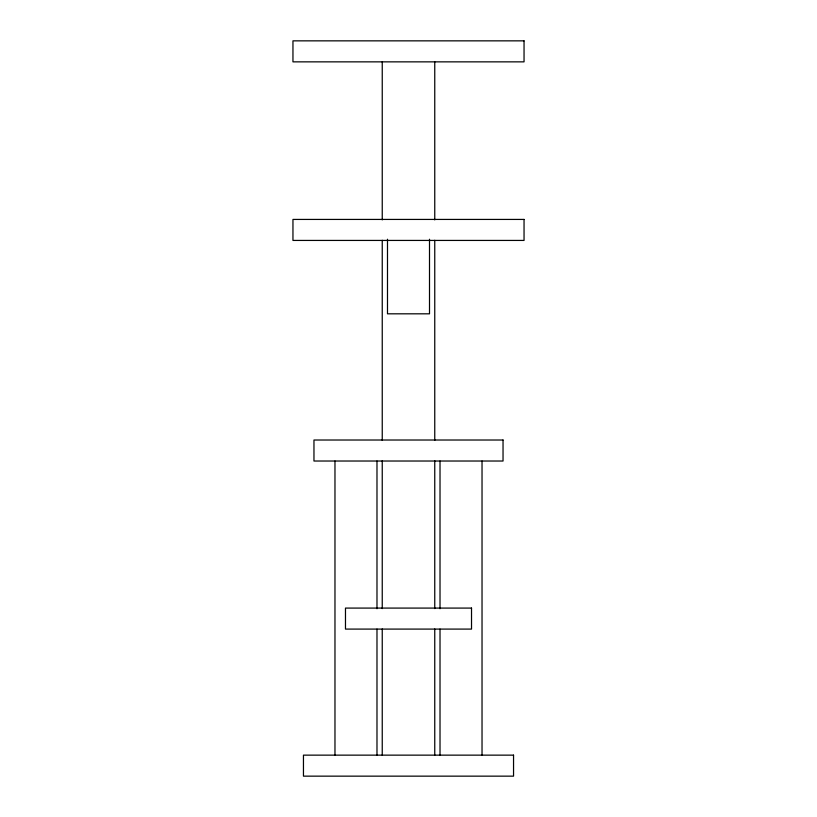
<?xml version="1.0" encoding="UTF-8"?>
<svg xmlns="http://www.w3.org/2000/svg" width="817" height="817" viewBox="0 0 817 817"><rect width="100%" height="100%" fill="white"/><g stroke="black" fill="none" stroke-linecap="round" stroke-linejoin="round"><path stroke-width="1.23" d="M482.03 461.023L482.03 755.143M440.016 461.023L440.016 608.716M440.016 629.09L440.016 755.143M434.756 61.857L434.756 219.885M434.756 240.28L434.756 440.363M434.756 460.747L434.756 608.583M434.756 628.978L434.756 755.143M429.507 239.238L429.507 313.82L387.493 313.82L387.493 239.238M382.244 61.857L382.244 219.885M382.244 240.28L382.244 440.363M382.244 460.747L382.244 608.583M382.244 628.978L382.244 755.143M376.984 461.023L376.984 608.716M376.984 629.09L376.984 755.143M334.97 461.023L334.97 755.143M524.044 40.85L292.956 40.85L292.956 61.857L524.044 61.857L524.044 40.85M524.044 219.426L292.956 219.426L292.956 240.433L524.044 240.433L524.044 219.426M503.037 440.016L313.963 440.016L313.963 461.023L503.037 461.023L503.037 440.016M471.521 608.083L345.479 608.083L345.479 629.09L471.521 629.09L471.521 608.083M513.546 755.143L303.454 755.143L303.454 776.15L513.546 776.15L513.546 755.143"/></g></svg>
